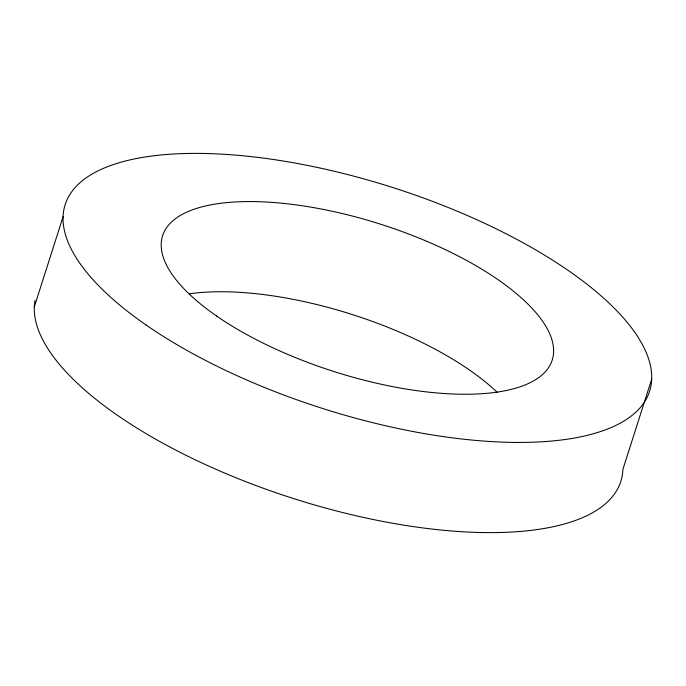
<?xml version="1.0" encoding="UTF-8"?>
<svg xmlns="http://www.w3.org/2000/svg" width="686" height="686" viewBox="0 0 686 686"><rect width="100%" height="100%" fill="white"/><g stroke="black" fill="none" stroke-linecap="round" stroke-linejoin="round"><path stroke-width="1.03" d="M34.3 306.882L63.086 216.699M651.7 379.118L622.914 469.301A306.745 115.9 17.7 0 1 316.186 505.419A306.745 115.9 17.7 0 1 34.969 300.562M189.653 293.771A204.497 77.269 17.7 0 1 497.281 392.426M146.101 325.027A306.745 115.9 17.7 0 0 640.51 407.295A306.745 115.9 17.7 0 0 285.565 161.407A306.745 115.9 17.7 0 0 146.101 325.027M216.536 315.98A204.497 77.269 17.7 0 0 546.133 370.826A204.497 77.269 17.7 0 0 309.506 206.906A204.497 77.269 17.7 0 0 216.536 315.98"/></g></svg>
